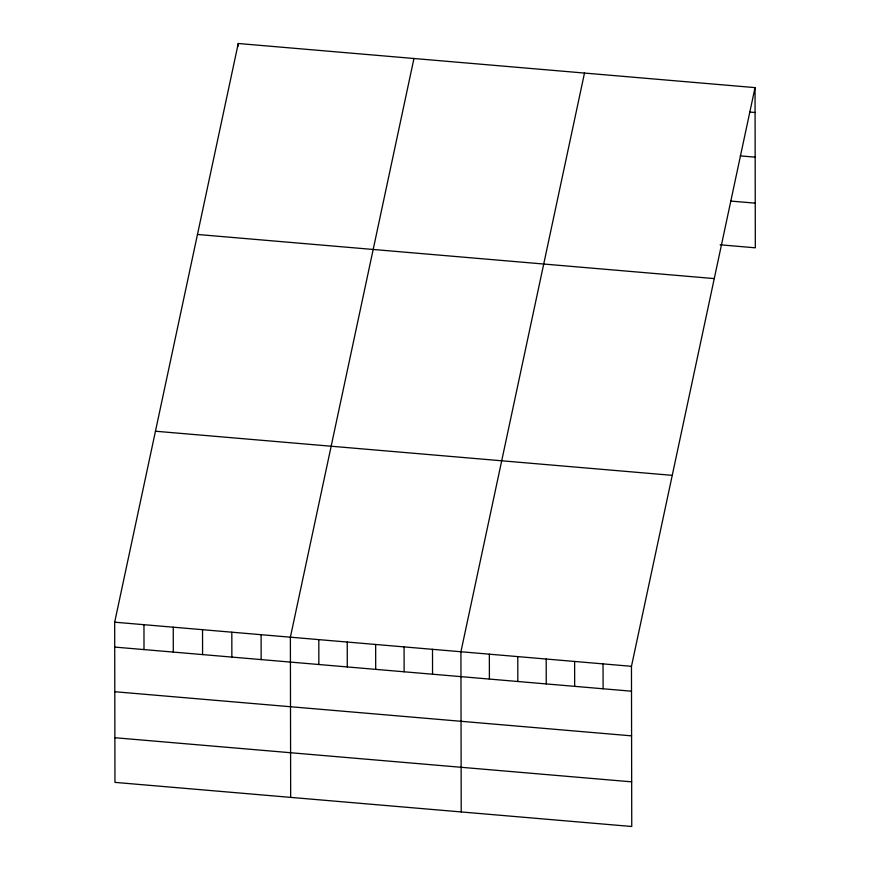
<?xml version="1.0" encoding="UTF-8"?>
<svg xmlns="http://www.w3.org/2000/svg" width="870" height="870" viewBox="0 0 870 870"><rect width="100%" height="100%" fill="white"/><g stroke="black" fill="none" stroke-linecap="round" stroke-linejoin="round"><path stroke-width="1.3" d="M755.04 87.62L631.468 666.311L631.75 826.5L114.96 782.38L114.677 622.191L238.249 43.5L755.04 87.62L755.323 247.809L720.132 244.796M413.957 58.497L290.384 637.199L290.667 797.377M584.499 73.058L460.926 651.76L461.209 811.938M749.668 112.045L755.084 112.513M740.272 155.882L755.16 157.155M730.876 201.079L755.247 203.156M197.468 234.465L714.259 278.585M155.458 431.226L672.249 475.346M114.677 622.191L631.468 666.311M114.72 647.084L631.511 691.204M114.796 691.726L631.598 735.857M114.883 737.727L631.674 781.847M603.051 663.886L603.095 688.779M574.624 661.461L574.668 686.354M546.197 659.036L546.24 683.929M517.78 656.611L517.824 681.493M489.353 654.186L489.397 679.068M432.51 649.324L432.553 674.217M404.082 646.899L404.126 671.792M375.655 644.474L375.699 669.367M347.239 642.049L347.282 666.942M318.812 639.624L318.855 664.506M261.109 634.698L261.152 659.58M238.249 43.5L238.249 46.121M231.822 632.196L231.866 657.089M202.536 629.695L202.579 654.588M173.25 627.194L173.293 652.087M143.963 624.693L144.007 649.586"/></g></svg>
